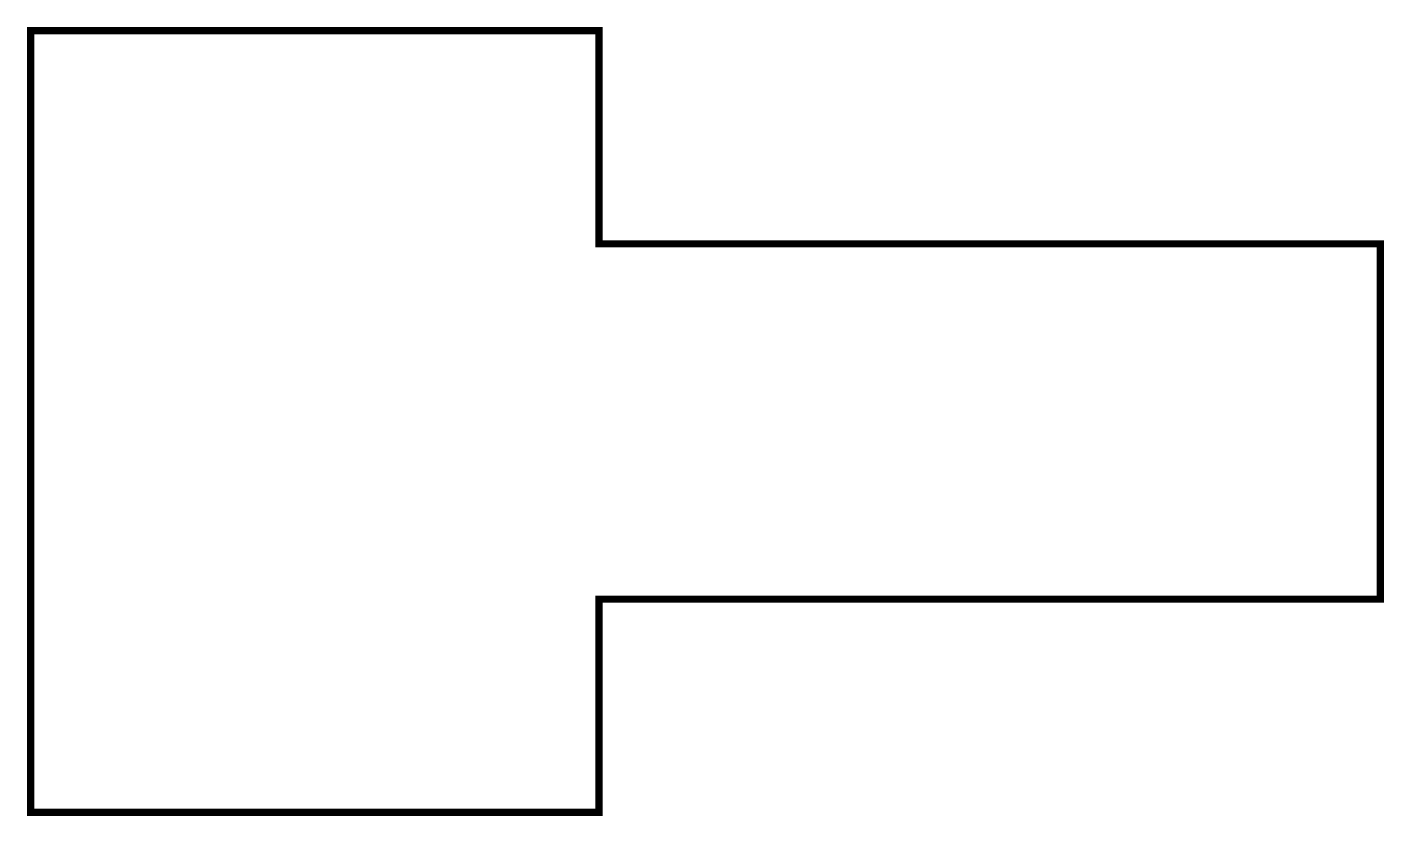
# Model space of a CAD drawing. Header units: millimetres. Extents: x 90 to 280, y 90 to 200.
import ezdxf

# ---------------------------------------------------------------- set-up
doc = ezdxf.new("R2010")
doc.units = ezdxf.units.MM

msp = doc.modelspace()

# ---------------------------------------------------------------- linework, layer by layer
at = {"const_width": 1}
msp.add_lwpolyline([(90, 200), (170, 200), (170, 170), (280, 170), (280, 120), (170, 120), (170, 90), (90, 90), (90, 200)], dxfattribs=at)

doc.saveas('drawing.dxf')
